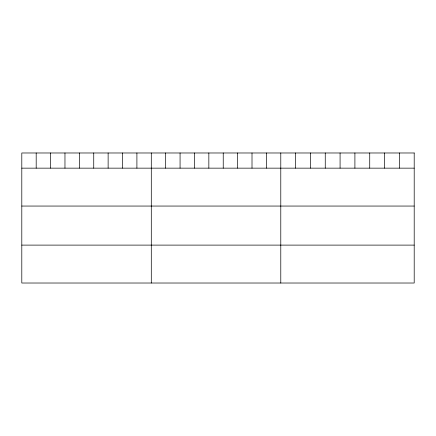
<?xml version="1.0" encoding="UTF-8"?>
<svg xmlns="http://www.w3.org/2000/svg" width="436" height="436" viewBox="0 0 436 436"><rect width="100%" height="100%" fill="white"/><g stroke="black" fill="none" stroke-linecap="round" stroke-linejoin="round"><path stroke-width="0.65" d="M21.8 168.149L414.2 168.149M21.8 206.054L414.2 206.054M21.8 245.108L414.2 245.108M399.376 152.982L399.376 168.149M384.552 152.982L384.552 168.149M369.728 152.982L369.728 168.149M354.904 152.982L354.904 168.149M340.08 152.982L340.08 168.149M325.256 152.982L325.256 168.149M310.432 152.982L310.432 168.149M295.608 152.982L295.608 168.149M280.784 152.982L280.784 283.019M266.396 152.982L266.396 168.149M252.008 152.982L252.008 168.149M237.62 152.982L237.62 168.149M223.232 152.982L223.232 168.149M208.844 152.982L208.844 168.149M194.456 152.982L194.456 168.149M180.068 152.982L180.068 168.149M165.68 152.982L165.68 168.149M151.292 152.982L151.292 283.019M136.904 152.982L136.904 168.149M122.516 152.982L122.516 168.149M108.128 152.982L108.128 168.149M93.74 152.982L93.74 168.149M79.352 152.982L79.352 168.149M64.964 152.982L64.964 168.149M50.576 152.982L50.576 168.149M36.188 152.982L36.188 168.149M414.2 152.982L21.8 152.982L21.8 283.019L414.2 283.019L414.2 152.982"/></g></svg>
